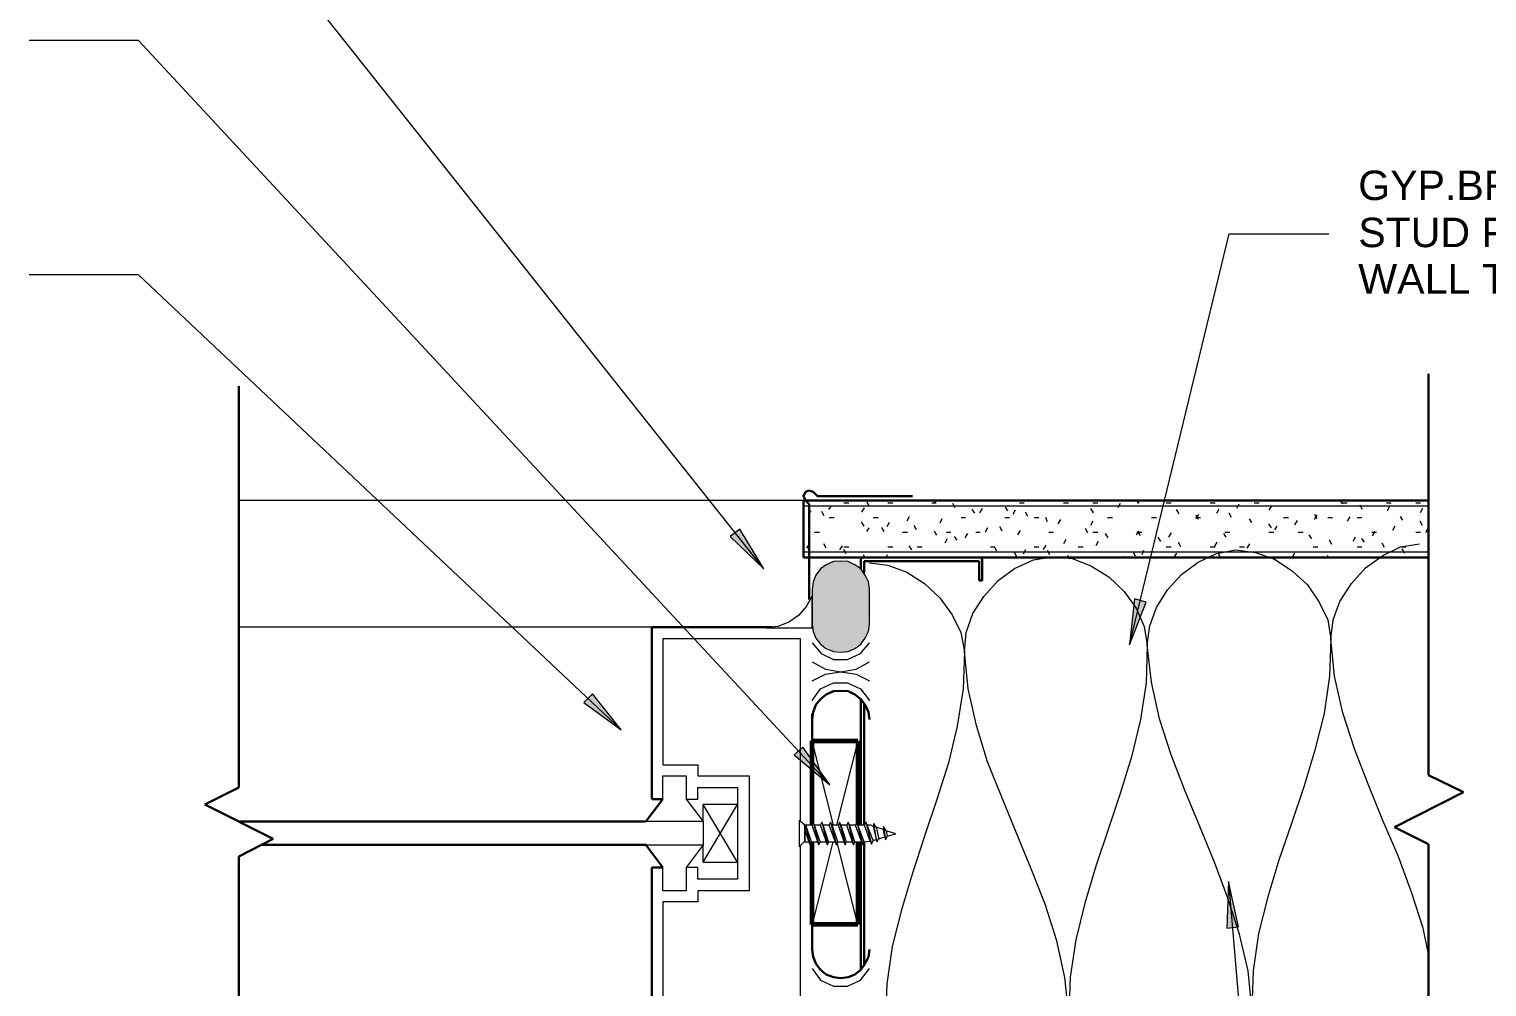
# Model space of a CAD drawing. Header units: inches. Extents: x -6061 to 13621, y -296 to 7483.
# Drawn here: x 8910.9 to 9101.8, y 6949.1 to 7074.5 of the extents above; entities that cross this region are included whole.
import ezdxf
from ezdxf.xclip import XClip

# ---------------------------------------------------------------- set-up
doc = ezdxf.new("R2010")
doc.units = ezdxf.units.IN
doc.header["$MEASUREMENT"] = 0
doc.header["$XCLIPFRAME"] = 0
doc.layers.get('0').update_dxf_attribs({"linetype": 'CONTINUOUS'})
doc.styles.add('Arial$001H0', font='arial.ttf')

# ---------------------------------------------------------------- blocks, each defined once
blk = doc.blocks.new('MF151174_16')
at = {"true_color": 0x7f7f7f}
blk.add_hatch(color=8, dxfattribs=at).paths.add_polyline_path([(659.4686519263934, 112.3103308230018), (662.6436518554266, 112.3103308230018), (662.6436518554266, 114.4693307747444), (659.4686519263934, 114.4693307747444)])
blk = doc.blocks.new('MF151124_13')
at = {"true_color": 0x7f7f7f}
blk.add_hatch(color=8, dxfattribs=at).paths.add_polyline_path([(662.6436518554266, 110.6593308599045), (666.6229850998149, 110.6593308599045), (666.6229850998149, 116.9246640531967), (662.6436518554266, 116.9246640531967)])

msp = doc.modelspace()

# ---------------------------------------------------------------- hatches: boundary and pattern name
at = {"true_color": 0x000007}
for points in [[(9007.094436718427, 7003.816365497292), (9003.970907306662, 7009.022247850233), (9002.68945934286, 7008.061161877382)], [(9054.988554365485, 6993.885143777835), (9057.1509978044, 6999.491478619464), (9055.629278347385, 6999.891931108152)], [(8988.433350745576, 6982.752564592314), (8984.66909735191, 6987.47790395883), (8983.547830383584, 6986.356636990504)], [(9015.744210474082, 6975.544419795934), (9012.220228573631, 6980.510030655663), (9011.098961605305, 6979.468854185075)], [(9067.96321499897, 6962.8901211534), (9067.722943505756, 6956.803243325347), (9069.24466296277, 6956.963424320821)]]:
    msp.add_hatch(color=7, dxfattribs=at).paths.add_polyline_path(points)

# ---------------------------------------------------------------- linework, layer by layer
at = {"color": 7, "linetype": 'Continuous', "lineweight": 9, "true_color": 0x000007}
for p, q in [((9007.094436718427, 7003.816365497292), (8923.479957080417, 7109.135370022179)), ((8925.241948030643, 7073.014555542541), (8910.90574893562, 7073.014555542541)), ((9015.744210474082, 6975.544419795934), (8925.241948030643, 7073.014555542541)), ((9054.988554365485, 6993.885143777835), (9068.043305496707, 7047.705958257473)), ((9068.043305496707, 7047.705958257473), (9081.098056627929, 7047.705958257473)), ((8925.241948030643, 7042.339894909057), (8910.90574893562, 7042.339894909057)), ((8988.433350745576, 6982.752564592314), (8925.241948030643, 7042.339894909057)), ((9012.300319071368, 7012.786501243898), (8938.376789659604, 7012.786501243898)), ((9025.194889207114, 7012.786501243898), (9025.114798709375, 7012.706410746161)), ((9029.59986658268, 7012.786501243898), (9029.439685587204, 7012.466139252948)), ((9056.189911831549, 7012.38604875521), (9055.949640338335, 7012.786501243898)), ((9056.270002329285, 7012.786501243898), (9056.109821333812, 7012.546229750686)), ((9075.972264772725, 7012.786501243898), (9075.892174274988, 7012.786501243898)), ((9082.860047578155, 7012.305958257473), (9082.619776084943, 7012.786501243898)), ((9082.860047578155, 7012.786501243898), (9082.779957080416, 7012.706410746161)), ((9091.429730836073, 7012.786501243898), (9091.429730836073, 7012.786501243898)), ((9012.300319071368, 7012.06568676426), (9094.15280775915, 7012.06568676426)), ((9012.380409569105, 7011.505053280097), (9012.300319071368, 7011.585143777835)), ((9013.261405044217, 7011.424962782359), (9012.941043053268, 7010.864329298196)), ((9015.023395994445, 7010.784238800459), (9014.703034003494, 7011.344872284622)), ((9015.904391469558, 7012.06568676426), (9015.584029478607, 7011.585143777835)), ((9017.586291922045, 7012.466139252948), (9018.227015903947, 7012.466139252948)), ((9020.229278347386, 7011.825415271047), (9019.908916356435, 7011.264781786885)), ((9020.950092827024, 7011.985596266522), (9020.629730836074, 7012.546229750686)), ((9023.35280775915, 7012.466139252948), (9023.99353174105, 7012.466139252948)), ((9029.119323596255, 7012.466139252948), (9029.679957080418, 7012.466139252948)), ((9032.162762510281, 7011.825415271047), (9031.84240051933, 7012.38604875521)), ((9034.725658437883, 7011.104600791409), (9034.405296446934, 7011.665234275572)), ((9035.686744410734, 7011.74532477331), (9035.366382419783, 7011.184691289147)), ((9039.050545315711, 7011.424962782359), (9038.730183324762, 7011.905505768786)), ((9040.011631288562, 7011.505053280097), (9039.691269297611, 7010.944419795935)), ((9040.572264772725, 7012.466139252948), (9041.212988754625, 7012.466139252948)), ((9041.69353174105, 7010.704148302721), (9041.3731697501, 7011.264781786885)), ((9046.338780609829, 7012.466139252948), (9046.97950459173, 7012.466139252948)), ((9050.26321499897, 7011.184691289147), (9049.942853008019, 7011.74532477331)), ((9050.183124501233, 7012.466139252948), (9050.823848483133, 7012.466139252948)), ((9053.787196899422, 7012.38604875521), (9053.466834908471, 7011.825415271047)), ((9059.793984229738, 7012.466139252948), (9060.43470821164, 7012.466139252948)), ((9061.475884682228, 7011.024510293671), (9061.155522691277, 7011.585143777835)), ((9064.03878060983, 7010.944419795935), (9063.718418618879, 7010.383786311771)), ((9064.03878060983, 7010.303695814034), (9063.718418618879, 7010.864329298196)), ((9065.560500066844, 7012.466139252948), (9066.201224048742, 7012.466139252948)), ((9066.681767035168, 7011.665234275572), (9066.36140504422, 7011.104600791409)), ((9068.363667487658, 7010.543967307247), (9068.043305496707, 7011.104600791409)), ((9069.324753460507, 7012.305958257473), (9069.004391469558, 7011.74532477331)), ((9071.327015903946, 7012.466139252948), (9071.967739885848, 7012.466139252948)), ((9073.569549840598, 7012.06568676426), (9073.249187849648, 7011.505053280097)), ((9079.496246673178, 7010.864329298196), (9079.175884682227, 7010.303695814034)), ((9079.576337170914, 7010.383786311771), (9079.255975179965, 7010.944419795935)), ((9082.860047578155, 7012.466139252948), (9083.500771560055, 7012.466139252948)), ((9085.503034003494, 7011.585143777835), (9085.182672012545, 7012.145777261998)), ((9088.626563415259, 7012.466139252948), (9089.26728739716, 7012.466139252948)), ((9089.027015903946, 7011.985596266522), (9088.706653912996, 7011.424962782359)), ((9092.470907306662, 7012.466139252948), (9093.111631288562, 7012.466139252948)), ((9093.351902781775, 7011.74532477331), (9093.031540790824, 7011.184691289147)), ((9015.664119976345, 7010.543967307247), (9016.304843958245, 7010.543967307247)), ((9020.229278347386, 7009.422700338921), (9019.908916356435, 7009.983333823084)), ((9020.870002329286, 7009.182428845708), (9020.549640338337, 7008.701885859283)), ((9021.430635813449, 7010.543967307247), (9022.071359795349, 7010.543967307247)), ((9022.872264772725, 7008.701885859283), (9022.551902781775, 7009.262519343445)), ((9023.512988754625, 7009.903243325346), (9023.192626763675, 7009.342609841184)), ((9026.155975179965, 7010.624057804984), (9025.835613189014, 7010.063424320821)), ((9027.117061152816, 7008.942157352496), (9026.796699161865, 7009.502790836658)), ((9030.400771560056, 7010.383786311771), (9030.160500066842, 7009.823152827608)), ((9032.963667487656, 7010.543967307247), (9033.52430097182, 7010.543967307247)), ((9036.407558890372, 7009.182428845708), (9036.087196899422, 7008.621795361545)), ((9038.329730836074, 7008.781976357021), (9038.009368845123, 7009.342609841184)), ((9038.650092827023, 7010.543967307247), (9039.290816808923, 7010.543967307247)), ((9042.494436718425, 7010.543967307247), (9043.135160700327, 7010.543967307247)), ((9044.256427668653, 7009.983333823084), (9044.01615617544, 7010.543967307247)), ((9045.938328121141, 7010.303695814034), (9045.61796613019, 7009.743062329871)), ((9049.54240051933, 7008.541704863807), (9049.22203852838, 7009.102338347971)), ((9050.183124501233, 7010.063424320821), (9049.862762510282, 7009.502790836658)), ((9052.105296446933, 7010.543967307247), (9052.746020428833, 7010.543967307247)), ((9057.871812284036, 7010.543967307247), (9058.512536265938, 7010.543967307247)), ((9063.638328121142, 7010.543967307247), (9064.279052103042, 7010.543967307247)), ((9071.006653912997, 7009.903243325346), (9070.686291922048, 7010.383786311771)), ((9073.569549840598, 7009.182428845708), (9073.249187849648, 7009.743062329871)), ((9074.290364320237, 7009.422700338921), (9073.970002329286, 7008.942157352496)), ((9075.17135979535, 7010.543967307247), (9075.81208377725, 7010.543967307247)), ((9076.933350745576, 7010.143514818559), (9076.612988754627, 7009.582881334396)), ((9080.937875632453, 7010.543967307247), (9081.578599614353, 7010.543967307247)), ((9083.821133551006, 7010.624057804984), (9083.500771560055, 7010.063424320821)), ((9084.782219523855, 7010.543967307247), (9085.422943505757, 7010.543967307247)), ((9089.747830383585, 7009.422700338921), (9089.427468392634, 7008.862066854757)), ((9090.789006854173, 7010.223605316296), (9090.468644863224, 7010.704148302721)), ((9093.351902781775, 7009.502790836658), (9093.031540790824, 7010.063424320821)), ((9094.072717261413, 7009.102338347971), (9093.752355270462, 7008.541704863807)), ((9013.021133551007, 7007.100075904531), (9012.700771560056, 7006.539442420369)), ((9013.741948030643, 7008.621795361545), (9014.382672012543, 7008.621795361545)), ((9015.263667487656, 7006.539442420369), (9014.943305496707, 7007.100075904531)), ((9025.274979704853, 7008.621795361545), (9025.915703686751, 7008.621795361545)), ((9029.760047578155, 7008.221342872857), (9029.439685587204, 7008.781976357021)), ((9031.121586039693, 7007.740799886432), (9030.801224048744, 7007.18016640227)), ((9031.041495541955, 7008.621795361545), (9031.60212902612, 7008.621795361545)), ((9032.403034003495, 7007.580618890957), (9032.082672012544, 7008.061161877382)), ((9033.764572465032, 7008.46161436607), (9033.444210474083, 7007.900980881906)), ((9034.885839433358, 7008.621795361545), (9035.446472917522, 7008.621795361545)), ((9040.652355270464, 7008.862066854757), (9040.331993279513, 7008.301433370595)), ((9044.416608664127, 7008.621795361545), (9045.057332646029, 7008.621795361545)), ((9046.65914260078, 7007.660709388694), (9046.338780609829, 7007.100075904531)), ((9050.183124501233, 7008.621795361545), (9050.823848483133, 7008.621795361545)), ((9050.90393898087, 7007.420437895482), (9050.58357698992, 7006.859804411319)), ((9052.185386944671, 7007.900980881906), (9051.86502495372, 7008.46161436607)), ((9056.189911831549, 7008.781976357021), (9055.869549840598, 7008.301433370595)), ((9055.949640338335, 7008.621795361545), (9056.590364320236, 7008.621795361545)), ((9056.430183324761, 7008.14125237512), (9056.109821333812, 7008.701885859283)), ((9059.0731697501, 7007.420437895482), (9058.75280775915, 7007.981071379645)), ((9060.43470821164, 7008.541704863807), (9060.11434622069, 7007.981071379645)), ((9061.71615617544, 7006.699623415843), (9061.39579418449, 7007.260256900006)), ((9066.441495541956, 7007.340347397744), (9066.121133551005, 7006.779713913582)), ((9067.64285300802, 7007.981071379645), (9067.322491017068, 7008.46161436607)), ((9067.482672012544, 7008.621795361545), (9068.123395994444, 7008.621795361545)), ((9070.686291922048, 7007.100075904531), (9070.365929931097, 7006.539442420369)), ((9073.249187849648, 7008.621795361545), (9073.88991183155, 7008.621795361545)), ((9077.093531741051, 7008.621795361545), (9077.734255722951, 7008.621795361545)), ((9078.855522691276, 7007.740799886432), (9078.535160700327, 7008.301433370595)), ((9081.498509116616, 7007.019985406794), (9081.178147125665, 7007.580618890957)), ((9084.541948030645, 7007.981071379645), (9084.221586039694, 7007.420437895482)), ((9085.743305496708, 7007.340347397744), (9085.422943505757, 7007.82089038417)), ((9086.704391469557, 7008.621795361545), (9087.345115451459, 7008.621795361545)), ((9087.104843958245, 7008.701885859283), (9086.784481967296, 7008.14125237512)), ((9088.386291922046, 7006.619532918106), (9088.065929931096, 7007.18016640227)), ((9090.468644863224, 7006.699623415843), (9092.951450293087, 7007.100075904531)), ((9092.470907306662, 7008.621795361545), (9093.111631288562, 7008.621795361545)), ((9012.300319071368, 7006.058899433943), (9094.15280775915, 7006.058899433943)), ((9017.346020428833, 7006.859804411319), (9017.025658437884, 7006.299170927156)), ((9017.586291922045, 7006.699623415843), (9018.227015903947, 7006.699623415843)), ((9017.906653912996, 7005.818627940731), (9017.586291922045, 7006.379261424894)), ((9020.389459342861, 7005.338084954305), (9020.149187849649, 7005.658446945255)), ((9023.272717261412, 7005.658446945255), (9023.112536265937, 7005.338084954305)), ((9023.35280775915, 7006.699623415843), (9023.99353174105, 7006.699623415843)), ((9026.476337170916, 7006.299170927156), (9026.155975179965, 7006.859804411319)), ((9027.197151650553, 7006.699623415843), (9027.837875632453, 7006.699623415843)), ((9027.59760413924, 7005.338084954305), (9027.517513641504, 7005.338084954305)), ((9036.80801137906, 7006.699623415843), (9037.368644863222, 7006.699623415843)), ((9037.608916356436, 7006.138989931681), (9037.288554365485, 7006.699623415843)), ((9040.251902781774, 7005.418175452043), (9039.931540790825, 7005.978808936205)), ((9041.3731697501, 7006.299170927156), (9041.05280775915, 7005.738537442993)), ((9042.414346220688, 7005.017722963355), (9044.897151650553, 7005.418175452043)), ((9042.494436718425, 7006.699623415843), (9043.135160700327, 7006.699623415843)), ((9044.01615617544, 7006.939894909056), (9043.695794184488, 7006.379261424894)), ((9044.576789659603, 7005.658446945255), (9044.256427668653, 7006.219080429419)), ((9044.897151650553, 7005.418175452043), (9047.460047578155, 7005.17790395883)), ((9046.97950459173, 7005.338084954305), (9046.899414093992, 7005.578356447518)), ((9047.460047578155, 7005.17790395883), (9049.942853008019, 7004.21681798598)), ((9048.26095255553, 7006.699623415843), (9048.90167653743, 7006.699623415843)), ((9054.267739885847, 7005.49826594978), (9054.107558890373, 7005.338084954305)), ((9055.789459342861, 7005.49826594978), (9055.46909735191, 7006.058899433943)), ((9056.830635813449, 7006.219080429419), (9056.590364320236, 7005.658446945255)), ((9059.793984229738, 7006.699623415843), (9060.43470821164, 7006.699623415843)), ((9061.155522691277, 7005.898718438468), (9060.835160700328, 7005.418175452043)), ((9063.958690112091, 7004.697360972405), (9066.36140504422, 7005.818627940731)), ((9065.560500066844, 7006.699623415843), (9066.201224048742, 7006.699623415843)), ((9066.36140504422, 7005.818627940731), (9068.92430097182, 7006.299170927156)), ((9066.92203852838, 7005.338084954305), (9066.60167653743, 7005.898718438468)), ((9068.92430097182, 7006.299170927156), (9071.487196899423, 7005.978808936205)), ((9069.404843958246, 7006.699623415843), (9070.045567940146, 7006.699623415843)), ((9071.487196899423, 7005.978808936205), (9073.970002329286, 7005.097813461092)), ((9073.569549840598, 7005.338084954305), (9073.569549840598, 7005.418175452043)), ((9073.970002329286, 7005.097813461092), (9076.292626763676, 7003.576094004079)), ((9076.612988754627, 7005.898718438468), (9076.292626763676, 7005.338084954305)), ((9079.015703686753, 7006.699623415843), (9079.656427668653, 7006.699623415843)), ((9080.937875632453, 7005.578356447518), (9080.777694636978, 7005.338084954305)), ((9084.782219523855, 7006.699623415843), (9085.422943505757, 7006.699623415843)), ((9085.903486492181, 7003.976546492767), (9088.146020428834, 7005.578356447518)), ((9088.146020428834, 7005.578356447518), (9090.468644863224, 7006.699623415843)), ((9090.54873536096, 7006.699623415843), (9091.18945934286, 7006.699623415843)), ((9091.029278347385, 7005.898718438468), (9090.708916356434, 7006.459351922631)), ((9014.542853008019, 7003.816365497292), (9013.902129026119, 7003.015460519916)), ((9015.263667487656, 7004.376998981455), (9014.542853008019, 7003.816365497292)), ((9016.224753460509, 7004.777451470142), (9015.263667487656, 7004.376998981455)), ((9017.185839433358, 7004.85754196788), (9016.224753460509, 7004.777451470142)), ((9018.14692540621, 7004.777451470142), (9017.185839433358, 7004.85754196788)), ((9019.027920881323, 7004.376998981455), (9018.14692540621, 7004.777451470142)), ((9019.828825858698, 7003.816365497292), (9019.027920881323, 7004.376998981455)), ((9020.389459342861, 7003.015460519916), (9019.828825858698, 7003.816365497292)), ((9020.950092827024, 7004.617270474668), (9023.35280775915, 7004.296908483717)), ((9023.35280775915, 7004.296908483717), (9025.835613189014, 7003.415913008605)), ((9025.835613189014, 7003.415913008605), (9028.158237623404, 7001.89419355159)), ((9037.76909735191, 7002.294646040278), (9039.931540790825, 7003.896455995029)), ((9039.931540790825, 7003.896455995029), (9042.414346220688, 7005.017722963355)), ((9049.942853008019, 7004.21681798598), (9052.265477442408, 7002.775189026704)), ((9061.796246673177, 7003.095551017654), (9063.958690112091, 7004.697360972405)), ((9076.292626763676, 7003.576094004079), (9078.294889207114, 7001.734012556115)), ((9084.061405044218, 7001.89419355159), (9085.903486492181, 7003.976546492767)), ((9013.581767035168, 7002.134465044803), (9013.421586039694, 7001.173379071952)), ((9013.902129026119, 7003.015460519916), (9013.581767035168, 7002.134465044803)), ((9020.789911831549, 7002.134465044803), (9020.389459342861, 7003.015460519916)), ((9020.950092827024, 7001.173379071952), (9020.789911831549, 7002.134465044803)), ((9028.158237623404, 7001.89419355159), (9030.160500066842, 7000.052112103626)), ((9035.927015903948, 7000.212293099102), (9037.76909735191, 7002.294646040278)), ((9052.265477442408, 7002.775189026704), (9054.267739885847, 7000.853017081003)), ((9059.954165225214, 7001.093288574215), (9061.796246673177, 7003.095551017654)), ((9078.294889207114, 7001.734012556115), (9079.816608664129, 6999.491478619464)), ((9082.539685587204, 6999.571569117201), (9084.061405044218, 7001.89419355159)), ((9013.421586039694, 7000.292383596839), (9012.700771560056, 6998.930845135301)), ((9013.421586039694, 7001.173379071952), (9013.421586039694, 6996.608220700911)), ((9013.421586039694, 6996.127677714487), (9013.421586039694, 7000.292383596839)), ((9020.950092827024, 6996.608220700911), (9020.950092827024, 7001.173379071952)), ((9030.160500066842, 7000.052112103626), (9031.762310021593, 6997.809578166974)), ((9034.48538694467, 6997.96975916245), (9035.927015903948, 7000.212293099102)), ((9054.267739885847, 7000.853017081003), (9055.869549840598, 6998.690573642089)), ((9058.512536265938, 6998.770664139825), (9059.954165225214, 7001.093288574215)), ((9079.816608664129, 6999.491478619464), (9080.937875632453, 6997.168854185074)), ((9081.658690112092, 6997.168854185074), (9082.539685587204, 6999.571569117201)), ((9011.659595089466, 6997.729487669238), (9010.378147125666, 6996.848492194124)), ((9012.700771560056, 6998.930845135301), (9011.659595089466, 6997.729487669238)), ((9031.762310021593, 6997.809578166974), (9032.88357698992, 6995.486953732586)), ((9033.604391469558, 6995.486953732586), (9034.48538694467, 6997.96975916245)), ((9055.869549840598, 6998.690573642089), (9056.910726311187, 6996.287858709961)), ((9057.631540790824, 6996.367949207699), (9058.512536265938, 6998.770664139825)), ((8992.437875632453, 6996.207768212224), (8938.376789659604, 6996.207768212224)), ((9008.93651816639, 6996.287858709961), (9007.414798709377, 6996.127677714487)), ((9007.414798709377, 6996.127677714487), (9013.421586039694, 6996.127677714487)), ((9010.378147125666, 6996.848492194124), (9008.93651816639, 6996.287858709961)), ((9013.421586039694, 6996.608220700911), (9013.581767035168, 6995.64713472806)), ((9013.581767035168, 6995.64713472806), (9013.902129026119, 6994.766139252948)), ((9020.389459342861, 6994.766139252948), (9020.789911831549, 6995.64713472806)), ((9020.789911831549, 6995.64713472806), (9020.950092827024, 6996.608220700911)), ((9056.910726311187, 6996.287858709961), (9057.311178799875, 6993.885143777835)), ((9057.311178799875, 6993.885143777835), (9057.631540790824, 6996.367949207699)), ((9080.937875632453, 6997.168854185074), (9081.33832812114, 6994.68604875521)), ((9081.33832812114, 6994.68604875521), (9081.658690112092, 6997.168854185074)), ((9011.89986658268, 6994.68604875521), (8993.879504591729, 6994.68604875521)), ((8993.879504591729, 6994.68604875521), (8993.879504591729, 6978.187406221274)), ((9011.89986658268, 6970.73898993168), (9011.89986658268, 6994.68604875521)), ((9013.421586039694, 6994.125415271047), (9014.622943505758, 6992.763876809509)), ((9013.902129026119, 6994.766139252948), (9014.542853008019, 6993.965234275573)), ((9014.542853008019, 6993.965234275573), (9015.263667487656, 6993.404600791409)), ((9019.027920881323, 6993.404600791409), (9019.828825858698, 6993.965234275573)), ((9019.748735360961, 6992.763876809509), (9020.950092827024, 6994.125415271047)), ((9019.828825858698, 6993.965234275573), (9020.389459342861, 6994.766139252948)), ((9032.88357698992, 6995.486953732586), (9033.364119976344, 6993.004148302722)), ((9033.364119976344, 6993.004148302722), (9033.604391469558, 6995.486953732586)), ((9057.311178799875, 6993.885143777835), (9057.1509978044, 6988.919532918106)), ((9057.871812284036, 6988.999623415844), (9057.311178799875, 6993.885143777835)), ((9081.33832812114, 6994.68604875521), (9081.178147125665, 6989.80052839322)), ((9081.818871107567, 6989.80052839322), (9081.33832812114, 6994.68604875521)), ((9014.622943505758, 6992.763876809509), (9016.224753460509, 6991.962971832134)), ((9015.263667487656, 6993.404600791409), (9016.224753460509, 6993.004148302722)), ((9016.224753460509, 6993.004148302722), (9017.185839433358, 6992.924057804984)), ((9016.224753460509, 6991.962971832134), (9018.066834908472, 6991.962971832134)), ((9017.185839433358, 6992.924057804984), (9018.14692540621, 6993.004148302722)), ((9018.066834908472, 6991.962971832134), (9019.748735360961, 6992.763876809509)), ((9018.14692540621, 6993.004148302722), (9019.027920881323, 6993.404600791409)), ((9033.364119976344, 6993.004148302722), (9033.20393898087, 6988.11862794073)), ((9033.84466296277, 6988.11862794073), (9033.364119976344, 6993.004148302722)), ((9013.421586039694, 6991.642609841183), (9015.183576989919, 6990.681523868332)), ((9013.421586039694, 6989.159804411319), (9015.183576989919, 6990.040799886432)), ((9015.183576989919, 6990.681523868332), (9017.185839433358, 6990.361161877382)), ((9015.183576989919, 6990.040799886432), (9017.185839433358, 6990.361161877382)), ((9017.185839433358, 6990.361161877382), (9019.188101876796, 6990.681523868332)), ((9017.185839433358, 6990.361161877382), (9019.188101876796, 6990.040799886432)), ((9019.188101876796, 6990.681523868332), (9020.950092827024, 6991.642609841183)), ((9019.188101876796, 6990.040799886432), (9020.950092827024, 6989.159804411319)), ((9081.178147125665, 6989.80052839322), (9080.457332646029, 6984.915008031228)), ((9082.940138075894, 6984.995098528966), (9081.818871107567, 6989.80052839322)), ((9013.421586039694, 6986.596908483717), (9014.542853008019, 6988.11862794073)), ((9014.542853008019, 6988.11862794073), (9016.224753460509, 6988.919532918106)), ((9016.224753460509, 6988.919532918106), (9018.066834908472, 6988.919532918106)), ((9018.066834908472, 6988.919532918106), (9019.748735360961, 6988.11862794073)), ((9019.748735360961, 6988.11862794073), (9020.950092827024, 6986.596908483717)), ((9033.20393898087, 6988.11862794073), (9032.403034003495, 6983.23310757874)), ((9034.965929931095, 6983.313198076477), (9033.84466296277, 6988.11862794073)), ((9057.1509978044, 6988.919532918106), (9056.430183324761, 6984.114103053853)), ((9058.912988754626, 6984.19419355159), (9057.871812284036, 6988.999623415844)), ((9056.430183324761, 6984.114103053853), (9055.228825858698, 6979.228582691861)), ((9060.43470821164, 6979.468854185075), (9058.912988754626, 6984.19419355159)), ((9080.457332646029, 6984.915008031228), (9079.255975179965, 6980.109578166976)), ((9084.461857532906, 6980.26975916245), (9082.940138075894, 6984.995098528966)), ((9032.403034003495, 6983.23310757874), (9031.281767035169, 6978.427677714486)), ((9036.407558890372, 6978.587858709961), (9034.965929931095, 6983.313198076477)), ((9016.224753460509, 6970.258446945256), (9013.421586039694, 6981.310935633039)), ((9019.42837337001, 6981.310935633039), (9016.625205949196, 6970.258446945256)), ((9086.223848483132, 6975.624510293672), (9084.461857532906, 6980.26975916245)), ((9031.281767035169, 6978.427677714486), (9029.760047578155, 6973.622247850233)), ((9038.249640338336, 6973.942609841183), (9036.407558890372, 6978.587858709961)), ((9055.228825858698, 6979.228582691861), (9053.787196899422, 6974.423152827609)), ((9062.276789659603, 6974.743514818559), (9060.43470821164, 6979.468854185075)), ((9079.255975179965, 6980.109578166976), (9077.81434622069, 6975.304148302721)), ((8993.879504591729, 6978.187406221274), (8998.444662962771, 6978.187406221274)), ((8993.879504591729, 6976.745777261998), (8996.922943505757, 6976.745777261998)), ((8993.879504591729, 6973.70233834797), (8993.879504591729, 6976.745777261998)), ((8996.922943505757, 6976.745777261998), (8996.922943505757, 6973.70233834797)), ((8998.444662962771, 6978.187406221274), (8998.444662962771, 6976.745777261998)), ((8998.444662962771, 6976.745777261998), (9005.172264772726, 6976.745777261998)), ((9005.172264772726, 6976.745777261998), (9005.172264772726, 6961.688763687337)), ((8998.444662962771, 6975.224057804984), (9003.650545315711, 6975.224057804984)), ((8998.444662962771, 6973.70233834797), (8998.444662962771, 6975.224057804984)), ((9003.650545315711, 6975.224057804984), (9003.650545315711, 6963.21048314435)), ((9064.198961605303, 6970.09826594978), (9062.276789659603, 6974.743514818559)), ((9077.81434622069, 6975.304148302721), (9076.212536265937, 6970.498718438468)), ((9088.146020428834, 6970.899170927156), (9086.223848483132, 6975.624510293672)), ((8996.922943505757, 6973.70233834797), (8998.444662962771, 6973.70233834797)), ((8996.922943505757, 6973.70233834797), (8999.165477442408, 6970.73898993168)), ((9003.650545315711, 6965.453017081002), (8999.165477442408, 6972.981523868332)), ((8999.165477442408, 6965.453017081002), (9003.650545315711, 6972.981523868332)), ((9003.650545315711, 6972.981523868332), (8999.165477442408, 6972.981523868332)), ((8999.165477442408, 6970.73898993168), (8999.165477442408, 6972.981523868332)), ((9029.760047578155, 6973.622247850233), (9028.158237623404, 6968.816817985979)), ((9040.171812284038, 6969.217270474667), (9038.249640338336, 6973.942609841183)), ((9053.787196899422, 6974.423152827609), (9052.185386944671, 6969.697813461093)), ((8999.165477442408, 6970.73898993168), (8991.636970655078, 6970.73898993168)), ((8999.165477442408, 6970.73898993168), (8999.165477442408, 6967.695551017654)), ((9012.460500066842, 6970.258446945256), (9011.739685587205, 6970.899170927156)), ((9011.739685587205, 6970.899170927156), (9011.739685587205, 6967.455279524441)), ((9090.148282872273, 6966.253922058378), (9088.146020428834, 6970.899170927156)), ((9012.460500066842, 6970.258446945256), (9012.460500066842, 6968.096003506342)), ((9013.421586039694, 6970.258446945256), (9012.460500066842, 6970.258446945256)), ((9012.460500066842, 6968.176094004079), (9012.460500066842, 6970.258446945256)), ((9013.18131454648, 6967.695551017654), (9012.460500066842, 6969.697813461093)), ((9012.54059056458, 6970.178356447518), (9013.18131454648, 6967.695551017654)), ((9013.341495541956, 6968.096003506342), (9012.620681062319, 6970.258446945256)), ((9013.581767035168, 6970.658899433944), (9013.421586039694, 6970.258446945256)), ((9014.302581514807, 6967.695551017654), (9013.421586039694, 6970.258446945256)), ((9013.741948030643, 6970.258446945256), (9013.581767035168, 6970.658899433944)), ((9013.581767035168, 6970.658899433944), (9014.302581514807, 6967.695551017654)), ((9014.542853008019, 6970.258446945256), (9013.741948030643, 6970.258446945256)), ((9014.462762510282, 6968.096003506342), (9013.741948030643, 6970.258446945256)), ((9014.703034003494, 6970.658899433944), (9014.542853008019, 6970.258446945256)), ((9015.423848483133, 6967.695551017654), (9014.542853008019, 6970.258446945256)), ((9014.86321499897, 6970.258446945256), (9014.703034003494, 6970.658899433944)), ((9014.703034003494, 6970.658899433944), (9015.423848483133, 6967.695551017654)), ((9015.664119976345, 6970.258446945256), (9014.86321499897, 6970.258446945256)), ((9015.584029478607, 6968.096003506342), (9014.86321499897, 6970.258446945256)), ((9015.82430097182, 6970.658899433944), (9015.664119976345, 6970.258446945256)), ((9016.625205949196, 6967.695551017654), (9015.664119976345, 6970.258446945256)), ((9016.064572465033, 6970.258446945256), (9015.82430097182, 6970.658899433944)), ((9015.82430097182, 6970.658899433944), (9016.625205949196, 6967.695551017654)), ((9016.865477442409, 6970.258446945256), (9016.064572465033, 6970.258446945256)), ((9016.78538694467, 6968.096003506342), (9016.064572465033, 6970.258446945256)), ((9017.025658437884, 6970.658899433944), (9016.865477442409, 6970.258446945256)), ((9017.746472917523, 6967.695551017654), (9016.865477442409, 6970.258446945256)), ((9017.185839433358, 6970.258446945256), (9017.025658437884, 6970.658899433944)), ((9017.025658437884, 6970.658899433944), (9017.746472917523, 6967.695551017654)), ((9017.986744410733, 6970.258446945256), (9017.185839433358, 6970.258446945256)), ((9017.185839433358, 6970.258446945256), (9017.906653912996, 6968.096003506342)), ((9018.14692540621, 6970.658899433944), (9017.986744410733, 6970.258446945256)), ((9018.867739885847, 6967.695551017654), (9017.986744410733, 6970.258446945256)), ((9018.307106401684, 6970.258446945256), (9018.14692540621, 6970.658899433944)), ((9018.14692540621, 6970.658899433944), (9018.867739885847, 6967.695551017654)), ((9019.10801137906, 6970.258446945256), (9018.307106401684, 6970.258446945256)), ((9019.027920881323, 6968.096003506342), (9018.307106401684, 6970.258446945256)), ((9019.268192374535, 6970.658899433944), (9019.10801137906, 6970.258446945256)), ((9020.06909735191, 6967.695551017654), (9019.10801137906, 6970.258446945256)), ((9019.42837337001, 6970.258446945256), (9019.268192374535, 6970.658899433944)), ((9019.268192374535, 6970.658899433944), (9020.06909735191, 6967.695551017654)), ((9020.309368845123, 6970.258446945256), (9019.42837337001, 6970.258446945256)), ((9020.229278347386, 6968.096003506342), (9019.42837337001, 6970.258446945256)), ((9020.469549840598, 6970.658899433944), (9020.309368845123, 6970.258446945256)), ((9021.030183324761, 6968.176094004079), (9020.309368845123, 6970.258446945256)), ((9020.629730836074, 6970.258446945256), (9020.469549840598, 6970.658899433944)), ((9020.469549840598, 6970.658899433944), (9021.190364320237, 6967.775641515391)), ((9021.110273822498, 6970.258446945256), (9020.629730836074, 6970.258446945256)), ((9021.430635813449, 6968.256184501817), (9020.629730836074, 6970.258446945256)), ((9021.430635813449, 6970.09826594978), (9021.110273822498, 6970.258446945256)), ((9021.510726311186, 6970.498718438468), (9021.430635813449, 6970.09826594978)), ((9021.430635813449, 6970.09826594978), (9021.911178799874, 6968.096003506342)), ((9021.831088302137, 6970.018175452043), (9021.510726311186, 6970.498718438468)), ((9021.911178799874, 6968.096003506342), (9021.510726311186, 6970.498718438468)), ((9022.792174274988, 6969.697813461093), (9021.831088302137, 6970.018175452043)), ((9021.831088302137, 6970.018175452043), (9022.151450293088, 6968.496455995029)), ((9023.112536265937, 6969.537632465617), (9022.792174274988, 6970.09826594978)), ((9022.792174274988, 6970.09826594978), (9022.792174274988, 6969.697813461093)), ((9022.792174274988, 6970.09826594978), (9023.0324457682, 6968.336274999554)), ((9022.952355270463, 6968.736727488242), (9022.792174274988, 6969.697813461093)), ((9023.0324457682, 6968.336274999554), (9023.272717261412, 6968.816817985979)), ((9024.393984229739, 6969.137179976929), (9023.112536265937, 6969.537632465617)), ((9023.112536265937, 6969.537632465617), (9023.272717261412, 6968.816817985979)), ((9023.272717261412, 6968.816817985979), (9024.393984229739, 6969.137179976929)), ((9028.158237623404, 6968.816817985979), (9026.556427668653, 6964.011388121726)), ((9042.093984229738, 6964.572021605889), (9040.171812284038, 6969.217270474667)), ((9052.185386944671, 6969.697813461093), (9050.58357698992, 6964.892383596839)), ((9066.121133551005, 6965.453017081002), (9064.198961605303, 6970.09826594978)), ((9076.212536265937, 6970.498718438468), (9074.53063581345, 6965.693288574215)), ((8991.636970655078, 6967.695551017654), (8999.165477442408, 6967.695551017654)), ((8999.165477442408, 6967.695551017654), (8996.922943505757, 6964.732202601364)), ((8999.165477442408, 6965.453017081002), (8999.165477442408, 6967.695551017654)), ((9011.739685587205, 6967.455279524441), (9012.460500066842, 6968.176094004079)), ((9011.89986658268, 6943.668401696386), (9011.89986658268, 6967.615460519916)), ((9012.460500066842, 6968.096003506342), (9013.021133551007, 6968.096003506342)), ((9013.021133551007, 6968.096003506342), (9013.18131454648, 6967.695551017654)), ((9013.18131454648, 6967.695551017654), (9013.341495541956, 6968.096003506342)), ((9013.341495541956, 6968.096003506342), (9014.142400519331, 6968.096003506342)), ((9016.14466296277, 6968.096003506342), (9013.421586039694, 6957.283786311771)), ((9014.142400519331, 6968.096003506342), (9014.302581514807, 6967.695551017654)), ((9014.302581514807, 6967.695551017654), (9014.462762510282, 6968.096003506342)), ((9014.462762510282, 6968.096003506342), (9015.343757985394, 6968.096003506342)), ((9015.343757985394, 6968.096003506342), (9015.423848483133, 6967.695551017654)), ((9015.423848483133, 6967.695551017654), (9015.584029478607, 6968.096003506342)), ((9015.584029478607, 6968.096003506342), (9016.46502495372, 6968.096003506342)), ((9016.46502495372, 6968.096003506342), (9016.625205949196, 6967.695551017654)), ((9016.625205949196, 6967.695551017654), (9016.78538694467, 6968.096003506342)), ((9019.42837337001, 6957.283786311771), (9016.705296446933, 6968.015913008604)), ((9016.78538694467, 6968.096003506342), (9017.586291922045, 6968.096003506342)), ((9017.586291922045, 6968.096003506342), (9017.746472917523, 6967.695551017654)), ((9017.746472917523, 6967.695551017654), (9017.906653912996, 6968.096003506342)), ((9017.906653912996, 6968.096003506342), (9018.707558890372, 6968.096003506342)), ((9018.707558890372, 6968.096003506342), (9018.867739885847, 6967.695551017654)), ((9018.867739885847, 6967.695551017654), (9019.027920881323, 6968.096003506342)), ((9019.027920881323, 6968.096003506342), (9019.908916356435, 6968.096003506342)), ((9019.908916356435, 6968.096003506342), (9020.06909735191, 6967.695551017654)), ((9020.06909735191, 6967.695551017654), (9020.229278347386, 6968.096003506342)), ((9020.229278347386, 6968.096003506342), (9021.030183324761, 6968.176094004079)), ((9021.030183324761, 6968.176094004079), (9021.190364320237, 6967.775641515391)), ((9021.190364320237, 6967.775641515391), (9021.430635813449, 6968.256184501817)), ((9021.430635813449, 6968.256184501817), (9021.831088302137, 6968.416365497292)), ((9021.831088302137, 6968.496455995029), (9021.911178799874, 6968.096003506342)), ((9021.911178799874, 6968.096003506342), (9022.151450293088, 6968.496455995029)), ((9022.151450293088, 6968.496455995029), (9022.952355270463, 6968.736727488242)), ((9022.952355270463, 6968.736727488242), (9023.0324457682, 6968.336274999554)), ((8999.165477442408, 6965.453017081002), (9003.650545315711, 6965.453017081002)), ((9067.883124501232, 6960.727677714486), (9066.121133551005, 6965.453017081002)), ((9074.53063581345, 6965.693288574215), (9073.089006854174, 6960.887858709961)), ((9091.9102738225, 6961.528582691862), (9090.148282872273, 6966.253922058378)), ((8993.879504591729, 6961.688763687337), (8993.879504591729, 6964.732202601364)), ((8998.444662962771, 6964.732202601364), (8996.922943505757, 6964.732202601364)), ((8996.922943505757, 6964.732202601364), (8996.922943505757, 6961.688763687337)), ((8998.444662962771, 6963.21048314435), (8998.444662962771, 6964.732202601364)), ((9003.650545315711, 6963.21048314435), (8998.444662962771, 6963.21048314435)), ((9026.556427668653, 6964.011388121726), (9025.114798709375, 6959.205958257473)), ((9043.936065677703, 6959.926772737111), (9042.093984229738, 6964.572021605889)), ((9050.58357698992, 6964.892383596839), (9049.141948030643, 6960.086953732585)), ((8996.922943505757, 6961.688763687337), (8993.879504591729, 6961.688763687337)), ((8998.444662962771, 6961.688763687337), (8998.444662962771, 6960.247134728061)), ((9005.172264772726, 6961.688763687337), (8998.444662962771, 6961.688763687337)), ((9067.96321499897, 6962.8901211534), (9074.53063581345, 6884.56161436607)), ((9093.431993279512, 6956.803243325347), (9091.9102738225, 6961.528582691862)), ((8993.879504591729, 6960.247134728061), (8993.879504591729, 6943.668401696386)), ((8998.444662962771, 6960.247134728061), (8993.879504591729, 6960.247134728061)), ((9045.457785134717, 6955.121342872857), (9043.936065677703, 6959.926772737111)), ((9049.141948030643, 6960.086953732585), (9047.94059056458, 6955.281523868332)), ((9069.404843958246, 6956.00233834797), (9067.883124501232, 6960.727677714486)), ((9073.089006854174, 6960.887858709961), (9071.88764938811, 6956.082428845708)), ((9025.114798709375, 6959.205958257473), (9023.913441243312, 6954.400528393219)), ((9070.52611092657, 6951.196908483716), (9069.404843958246, 6956.00233834797)), ((9071.88764938811, 6956.082428845708), (9071.166834908472, 6951.196908483716)), ((9094.15280775915, 6953.439442420369), (9093.431993279512, 6956.803243325347)), ((9023.913441243312, 6954.400528393219), (9023.192626763675, 6949.515008031229)), ((9046.498961605304, 6950.315913008604), (9045.457785134717, 6955.121342872857)), ((9047.94059056458, 6955.281523868332), (9047.219776084941, 6950.396003506341)), ((9013.421586039694, 6951.517270474667), (9014.542853008019, 6949.995551017653)), ((9014.542853008019, 6949.995551017653), (9016.224753460509, 6949.194646040278)), ((9018.066834908472, 6949.194646040278), (9019.748735360961, 6949.995551017653)), ((9019.748735360961, 6949.995551017653), (9020.950092827024, 6951.517270474667)), ((9047.059595089468, 6945.430392646613), (9046.498961605304, 6950.315913008604)), ((9047.219776084941, 6950.396003506341), (9047.059595089468, 6945.430392646613)), ((9071.006653912997, 6946.311388121726), (9070.52611092657, 6951.196908483716)), ((9071.166834908472, 6951.196908483716), (9071.006653912997, 6946.311388121726)), ((9016.224753460509, 6949.194646040278), (9018.066834908472, 6949.194646040278)), ((9023.192626763675, 6949.515008031229), (9023.0324457682, 6944.629487669237))]:
    msp.add_line(p, q, dxfattribs=at)
at = {"color": 7, "linetype": 'Continuous', "lineweight": 30, "true_color": 0x000007}
for p, q in [((9094.15280775915, 7020.315008031228), (9094.15280775915, 7029.365234275572)), ((8938.376789659604, 7018.713198076477), (8938.376789659604, 7027.763424320821)), ((8938.376789659604, 6975.224057804984), (8938.376789659604, 7018.713198076477)), ((9094.15280775915, 7020.315008031228), (9094.15280775915, 6976.825867759735)), ((9012.54059056458, 7013.907768212224), (9012.300319071368, 7013.347134728061)), ((9012.300319071368, 7013.347134728061), (9012.54059056458, 7012.786501243898)), ((9094.15280775915, 7012.786501243898), (9012.300319071368, 7012.786501243898)), ((9012.300319071368, 7012.786501243898), (9012.300319071368, 7005.338084954305)), ((9013.021133551007, 7014.067949207699), (9012.54059056458, 7013.907768212224)), ((9012.54059056458, 7012.786501243898), (9013.021133551007, 7012.305958257473)), ((9013.581767035168, 7013.907768212224), (9013.021133551007, 7014.067949207699)), ((9014.142400519331, 7013.347134728061), (9013.581767035168, 7013.907768212224)), ((9026.556427668653, 7013.347134728061), (9014.142400519331, 7013.347134728061)), ((9094.15280775915, 7005.338084954305), (9094.15280775915, 7012.786501243898)), ((9013.021133551007, 7012.305958257473), (9013.021133551007, 6999.811840610414)), ((9012.300319071368, 7005.338084954305), (9094.15280775915, 7005.338084954305)), ((9019.908916356435, 7005.17790395883), (9019.828825858698, 7005.097813461092)), ((9019.828825858698, 7005.097813461092), (9019.828825858698, 7005.017722963355)), ((9019.989006854172, 7005.257994456568), (9019.908916356435, 7005.17790395883)), ((9020.06909735191, 7005.338084954305), (9019.989006854172, 7005.257994456568)), ((9020.229278347386, 7005.338084954305), (9020.06909735191, 7005.338084954305)), ((9035.366382419783, 7005.338084954305), (9020.229278347386, 7005.338084954305)), ((9035.446472917522, 7005.338084954305), (9035.366382419783, 7005.338084954305)), ((9035.526563415258, 7005.257994456568), (9035.446472917522, 7005.338084954305)), ((9035.606653912997, 7005.17790395883), (9035.526563415258, 7005.257994456568)), ((9035.686744410734, 7005.097813461092), (9035.606653912997, 7005.17790395883)), ((9035.686744410734, 7005.017722963355), (9035.686744410734, 7005.097813461092)), ((9019.828825858698, 7005.017722963355), (9019.828825858698, 7004.937632465617)), ((9019.828825858698, 7004.937632465617), (9019.828825858698, 7003.816365497292)), ((9020.229278347386, 7003.255732013129), (9020.229278347386, 7004.85754196788)), ((9020.229278347386, 7004.85754196788), (9035.286291922046, 7004.85754196788)), ((9035.286291922046, 7004.85754196788), (9035.286291922046, 7002.294646040278)), ((9035.686744410734, 7004.937632465617), (9035.686744410734, 7005.017722963355)), ((9035.686744410734, 7002.294646040278), (9035.686744410734, 7004.937632465617)), ((9035.286291922046, 7002.294646040278), (9035.686744410734, 7002.294646040278)), ((9008.135613189015, 6996.207768212224), (8992.437875632453, 6996.207768212224)), ((8992.437875632453, 6996.207768212224), (8992.437875632453, 6973.70233834797)), ((9013.581767035168, 6985.075189026704), (9013.902129026119, 6986.036274999555)), ((9013.902129026119, 6986.036274999555), (9014.542853008019, 6986.757089479192)), ((9014.542853008019, 6986.757089479192), (9015.263667487656, 6987.397813461092)), ((9015.263667487656, 6987.397813461092), (9016.224753460509, 6987.79826594978)), ((9016.224753460509, 6987.79826594978), (9017.185839433358, 6987.878356447518)), ((9017.185839433358, 6987.878356447518), (9018.14692540621, 6987.79826594978)), ((9018.14692540621, 6987.79826594978), (9019.027920881323, 6987.397813461092)), ((9019.027920881323, 6987.397813461092), (9019.828825858698, 6986.757089479192)), ((9019.828825858698, 6986.757089479192), (9019.828825858698, 6970.258446945256)), ((9019.828825858698, 6986.757089479192), (9020.389459342861, 6986.036274999555)), ((9020.229278347386, 6970.258446945256), (9020.229278347386, 6986.276546492767)), ((9020.389459342861, 6986.036274999555), (9020.789911831549, 6985.075189026704)), ((9013.421586039694, 6984.114103053853), (9013.581767035168, 6985.075189026704)), ((9013.421586039694, 6970.258446945256), (9013.421586039694, 6984.915008031228)), ((9020.789911831549, 6985.075189026704), (9020.950092827024, 6984.114103053853)), ((9094.15280775915, 6976.825867759735), (9098.71796613019, 6974.583333823084)), ((8933.8917217863, 6972.981523868332), (8938.376789659604, 6975.224057804984)), ((9098.71796613019, 6974.583333823084), (9089.667739885848, 6970.018175452043)), ((8942.861857532906, 6968.496455995029), (8933.8917217863, 6972.981523868332)), ((8993.879504591729, 6973.70233834797), (8991.636970655078, 6970.73898993168)), ((8992.437875632453, 6973.70233834797), (8993.879504591729, 6973.70233834797)), ((8968.410726311187, 6970.73898993168), (8938.376789659604, 6970.73898993168)), ((8991.636970655078, 6970.73898993168), (8968.410726311187, 6970.73898993168)), ((9089.667739885848, 6970.018175452043), (9094.15280775915, 6967.775641515391)), ((8938.376789659604, 6966.17383156064), (8942.861857532906, 6968.496455995029)), ((8968.410726311187, 6967.695551017654), (8941.42022857363, 6967.695551017654)), ((8968.410726311187, 6967.695551017654), (8991.636970655078, 6967.695551017654)), ((8991.636970655078, 6967.695551017654), (8993.879504591729, 6964.732202601364)), ((9013.421586039694, 6954.000075904532), (9013.421586039694, 6968.096003506342)), ((9019.828825858698, 6968.096003506342), (9019.828825858698, 6951.357089479192)), ((9020.229278347386, 6951.917722963355), (9020.229278347386, 6968.096003506342)), ((9094.15280775915, 6967.775641515391), (9094.15280775915, 6924.286501243898)), ((8938.376789659604, 6922.684691289147), (8938.376789659604, 6966.17383156064)), ((8993.879504591729, 6964.732202601364), (8992.437875632453, 6964.732202601364)), ((8992.437875632453, 6964.732202601364), (8992.437875632453, 6942.226772737111)), ((9013.581767035168, 6953.038989931681), (9013.421586039694, 6954.000075904532)), ((9020.950092827024, 6954.000075904532), (9020.789911831549, 6953.038989931681)), ((9013.902129026119, 6952.157994456567), (9013.581767035168, 6953.038989931681)), ((9014.542853008019, 6951.357089479192), (9013.902129026119, 6952.157994456567)), ((9020.389459342861, 6952.157994456567), (9019.828825858698, 6951.357089479192)), ((9020.789911831549, 6953.038989931681), (9020.389459342861, 6952.157994456567)), ((9015.263667487656, 6950.716365497292), (9014.542853008019, 6951.357089479192)), ((9016.224753460509, 6950.396003506341), (9015.263667487656, 6950.716365497292)), ((9017.185839433358, 6950.235822510866), (9016.224753460509, 6950.396003506341)), ((9018.14692540621, 6950.396003506341), (9017.185839433358, 6950.235822510866)), ((9019.027920881323, 6950.716365497292), (9018.14692540621, 6950.396003506341)), ((9019.828825858698, 6951.357089479192), (9019.027920881323, 6950.716365497292))]:
    msp.add_line(p, q, dxfattribs=at)
at = {"color": 7, "linetype": 'Continuous', "lineweight": 60, "true_color": 0x000007}
for p, q in [((9013.421586039694, 6981.310935633039), (9019.42837337001, 6981.310935633039)), ((9013.421586039694, 6970.258446945256), (9013.421586039694, 6981.310935633039)), ((9019.42837337001, 6981.310935633039), (9019.42837337001, 6970.338537442993)), ((9013.421586039694, 6957.283786311771), (9013.421586039694, 6968.096003506342)), ((9019.42837337001, 6968.096003506342), (9019.42837337001, 6957.283786311771)), ((9019.42837337001, 6957.283786311771), (9013.421586039694, 6957.283786311771))]:
    msp.add_line(p, q, dxfattribs=at)
at = {"color": 7, "linetype": 'Continuous', "lineweight": 9, "true_color": 0x000007}
for points in [[(9007.094436718427, 7003.816365497292), (9003.970907306662, 7009.022247850233), (9002.68945934286, 7008.061161877382)], [(9054.988554365485, 6993.885143777835), (9057.1509978044, 6999.491478619464), (9055.629278347385, 6999.891931108152)], [(8988.433350745576, 6982.752564592314), (8984.66909735191, 6987.47790395883), (8983.547830383584, 6986.356636990504)], [(9015.744210474082, 6975.544419795934), (9012.220228573631, 6980.510030655663), (9011.098961605305, 6979.468854185075)], [(9067.96321499897, 6962.8901211534), (9067.722943505756, 6956.803243325347), (9069.24466296277, 6956.963424320821)]]:
    msp.add_lwpolyline(points, close=True, dxfattribs=at)

# ---------------------------------------------------------------- block references
at = {"color": 7, "true_color": 0xffffff}
ref = msp.add_blockref('MF151124_13', (7759.76502495372, 6783.647587216748), dxfattribs=dict(at, xscale=1.8919015636469, yscale=1.8919015636469, zscale=1.8919015636469))
XClip(ref).set_block_clipping_path([(664.1253184889754, 116.9246640531967), (663.2363185088461, 116.4166640645514), (662.8976518497492, 115.9933307406803), (662.6436518554266, 115.0196640957768), (662.6436518554266, 112.5643308173244), (662.9399851821363, 111.5906641724209), (663.4056518383945, 111.0826641837756), (664.1253184889754, 110.7016641922916), (665.1413184662661, 110.6593308599045), (666.1149851111695, 111.2943308457111), (666.5383184350407, 112.0986641610662), (666.5806517674278, 115.485330752035), (666.1573184435566, 116.2896640673901), (665.2683184634274, 116.8823307208096), (665.1413184662661, 116.9246640531967)])
ref = msp.add_blockref('MF151174_16', (7759.76502495372, 6783.647587216748), dxfattribs=dict(at, xscale=1.8919015636469, yscale=1.8919015636469, zscale=1.8919015636469))
XClip(ref).set_block_clipping_path([(662.6013185230395, 114.4693307747444), (662.2203185315554, 113.7073307917764), (661.6276518781359, 113.1146641383569), (660.5269852360711, 112.5219974849373), (659.4686519263934, 112.3526641553889), (662.6436518554266, 112.3103308230018), (662.6436518554266, 114.4693307747444)])

# ---------------------------------------------------------------- texts
at = {"color": 7, "true_color": 0x000007, "style": 'Arial$001H0'}
for s, height, p in [('GYP.BRD. ON METAL ', 3.850306047043452, (9084.941908039838, 7052.110826704619)), ('STUD FRAMING. SEE ', 3.850140905785136, (9084.941908039838, 7045.943860884099)), ('WALL TYPES.', 3.862552752016455, (9084.941908039838, 7039.856984817883))]:
    msp.add_text(s, height=height, dxfattribs=at).set_placement(p)

doc.saveas('drawing.dxf')
